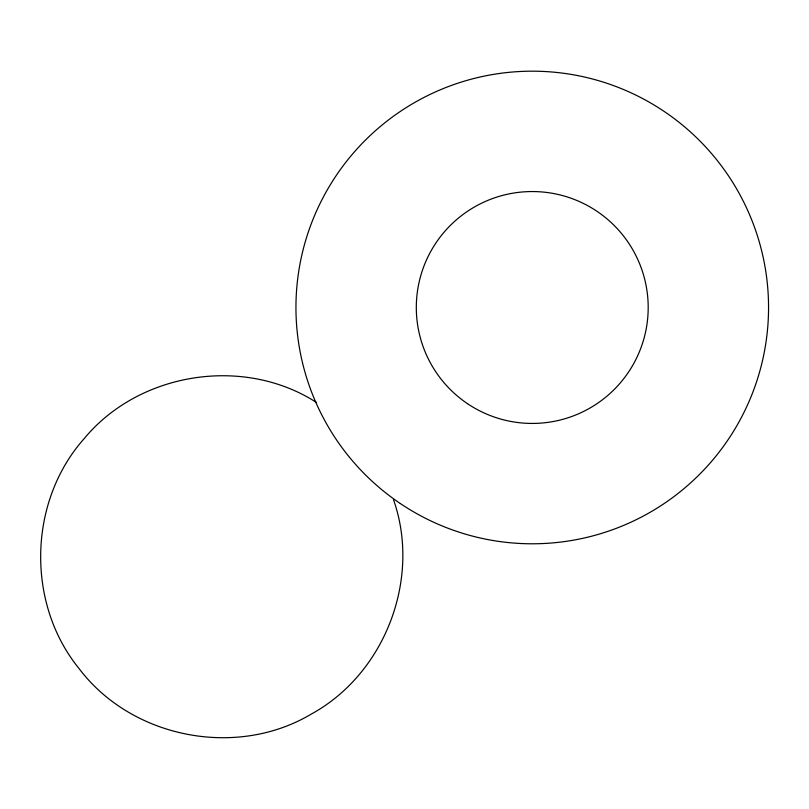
<?xml version="1.0" encoding="UTF-8"?>
<svg xmlns="http://www.w3.org/2000/svg" width="809" height="809" viewBox="0 0 809 809"><rect width="100%" height="100%" fill="white"/><g stroke="black" fill="none" stroke-linecap="round" stroke-linejoin="round"><path stroke-width="1.21" d="M316.258 402.326C243.539 355.657 139.168 372.079 84.146 438.66C28.254 501.418 25.959 603.241 78.969 668.446C131.402 738.121 236.248 758.761 311.162 714.145C384.942 673.887 421.398 578.789 393.457 499.537M400.303 503.522A236.309 236.309 0 0 0 767.994 323.731A236.309 236.309 0 0 0 428.446 95.199A236.309 236.309 0 0 0 400.303 503.522M467.511 403.681A115.95 115.95 0 0 0 647.918 315.459A115.95 115.95 0 0 0 481.315 203.332A115.95 115.95 0 0 0 467.511 403.681"/></g></svg>
